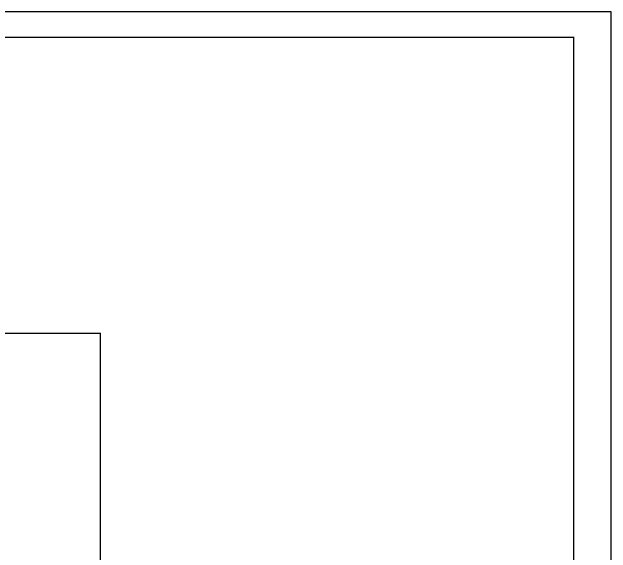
# Model space of a CAD drawing. Extents: x -2485 to 10115, y 1417 to 7253.
# Drawn here: x 4300 to 5915, y 5794 to 7253 of the extents above; entities that cross this region are included whole.
import ezdxf

# ---------------------------------------------------------------- set-up
doc = ezdxf.new("R2010")
doc.units = 0
doc.header["$MEASUREMENT"] = 0
doc.layers.add('LEVEL', color=2, linetype='CONTINUOUS')
doc.layers.add('TK', color=1, linetype='CONTINUOUS')

msp = doc.modelspace()

# ---------------------------------------------------------------- linework, layer by layer
at = {"layer": 'LEVEL'}
for p in [(3013.3, 6386.4), (4538.3, 5521.4)]:
    msp.add_line(p, (4538.3, 6386.4), dxfattribs=at)
at = {"layer": 'TK', "linetype": 'CONTINUOUS'}
for p, q in [((5915, 7252.5), (1715, 7252.5)), ((5915, 4334.7), (5915, 7252.5)), ((1965, 7184.7), (5815, 7184.7)), ((5815, 4434.7), (5815, 7184.7))]:
    msp.add_line(p, q, dxfattribs=at)
at = {"layer": 'TK', "linetype": 'CONTINUOUS', "const_width": 2.5}
msp.add_lwpolyline([(1965, 7184.7), (1965, 4434.7), (5815, 4434.7), (5815, 7184.7), (1965, 7184.7)], dxfattribs=at)

doc.saveas('drawing.dxf')
